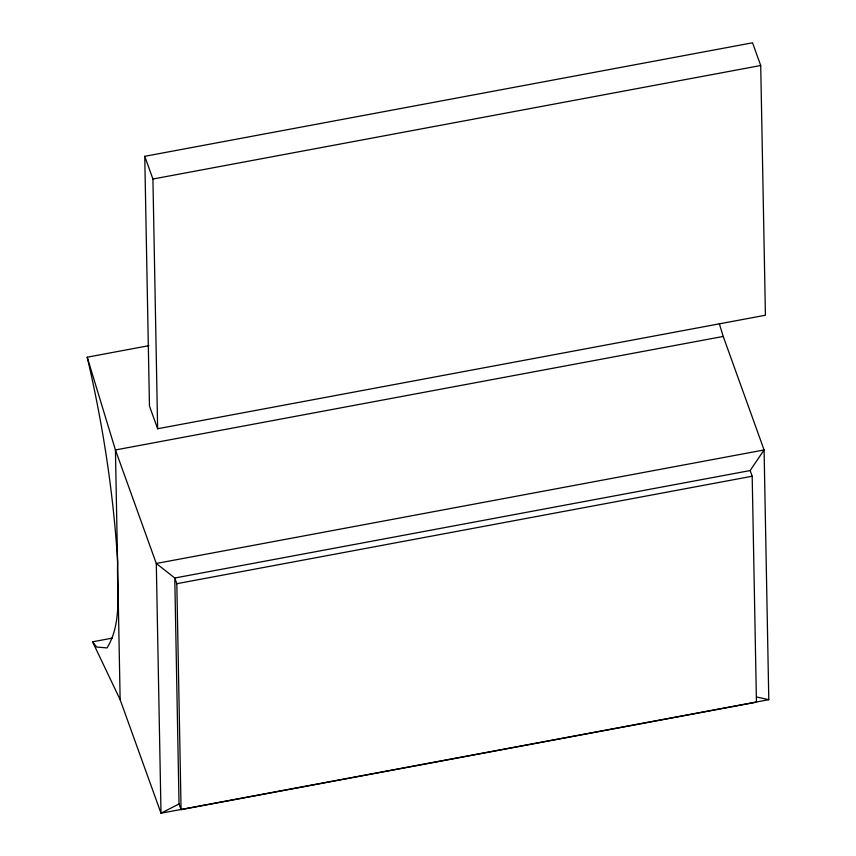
<?xml version="1.0" encoding="UTF-8"?>
<svg xmlns="http://www.w3.org/2000/svg" width="856" height="856" viewBox="0 0 856 856"><rect width="100%" height="100%" fill="white"/><g stroke="black" fill="none" stroke-linecap="round" stroke-linejoin="round"><path stroke-width="1.28" d="M148.901 345.674L87.205 357.198L115.432 449.956L156.295 563.473L174.774 578.014L750.145 470.554L764.087 449.956L723.213 336.44L719.35 323.729M750.145 470.554L752.189 476.236L756.447 702.177L181.076 809.637L176.818 583.696L174.774 578.014L179.032 803.955L161.003 813.2L120.14 699.684L92.576 641.807L112.264 638.137M144.75 156.316L752.542 42.8L760.717 65.505L765.425 315.233L157.632 428.749L149.458 406.044L144.75 156.316L152.924 179.022L157.632 428.749M152.924 179.022L760.717 65.505M723.213 336.44L115.432 449.956L120.14 699.684M176.818 583.696L752.189 476.236M768.795 699.684L161.003 813.2L156.295 563.473L764.087 449.956L768.795 699.684L756.8 697.03M92.576 641.807L96.664 647.04L107.064 647.917C122.654 622.355 116.512 590.458 117.7 562.028C113.409 493.045 102.913 424.49 87.205 357.198M179.032 803.955L181.076 809.637"/></g></svg>
